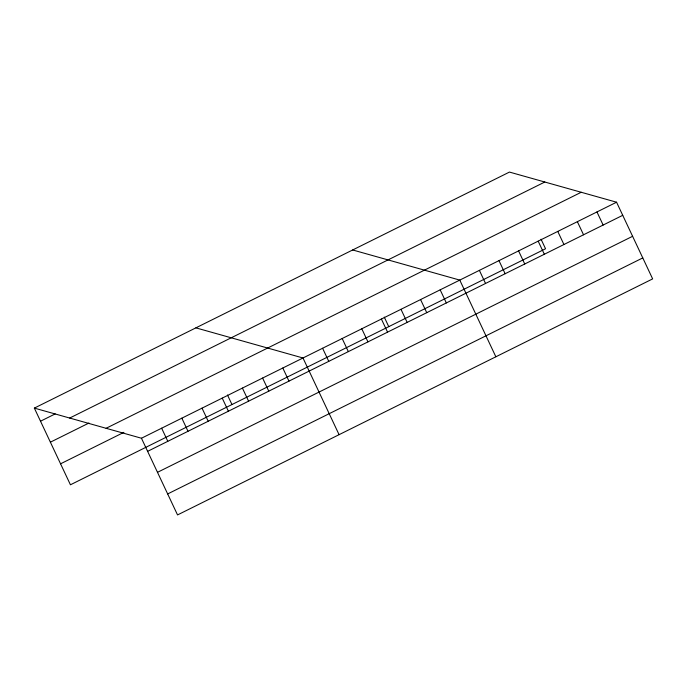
<?xml version="1.0" encoding="UTF-8"?>
<svg xmlns="http://www.w3.org/2000/svg" width="687" height="687" viewBox="0 0 687 687"><rect width="100%" height="100%" fill="white"/><g stroke="black" fill="none" stroke-linecap="round" stroke-linejoin="round"><path stroke-width="1.03" d="M34.35 408.104L509.462 172.076L616.565 202.21L652.65 278.896L177.538 514.924L141.453 438.237L34.35 408.104L70.435 484.79L545.547 248.763L541.055 239.222M40.516 421.208L55.2 413.909M69.696 418.048L544.808 182.021M50.391 442.188L88.941 423.037M106.107 428.293L581.219 192.266M60.559 463.811L123.892 432.346M141.453 438.237L616.565 202.21M147.619 451.342L622.731 215.314M157.495 472.321L632.607 236.294M167.662 493.944L642.774 257.917M352.671 249.965L459.775 280.098L495.859 356.785M195.889 327.854L302.993 357.987L339.077 434.673M596.969 211.948L603.134 225.053M577.372 221.686L583.538 234.782M557.767 231.416L563.933 244.52M538.17 241.154L544.336 254.259M518.573 250.892L524.739 263.997M498.977 260.631L505.143 273.727M479.38 270.369L485.546 283.465M440.178 289.837L446.344 302.941M420.581 299.575L426.747 312.671M400.985 309.313L407.151 322.409M384.273 317.111L388.756 326.651M381.388 319.043L387.554 332.147M361.791 328.781L367.949 341.886M342.186 338.519L348.352 351.624M322.589 348.257L328.755 361.353M282.804 368.017L288.969 381.122M262.606 378.056L268.772 391.152M242.417 388.086L248.582 401.182M227.483 394.999L231.974 404.54M222.227 398.117L228.385 411.221M202.03 408.147L208.195 421.251M181.84 418.177L188.006 431.281M161.643 428.207L167.808 441.312"/></g></svg>
